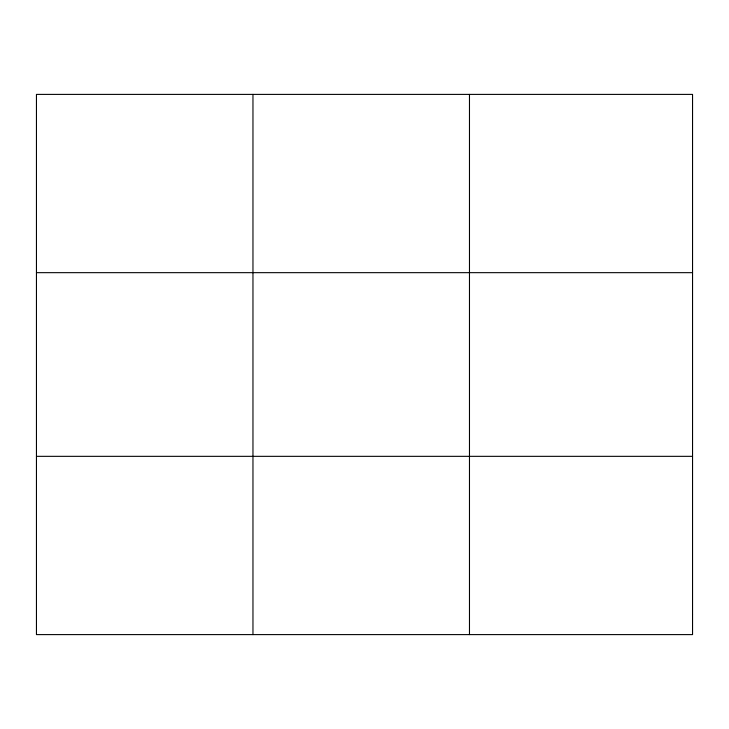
<?xml version="1.0" encoding="UTF-8"?>
<svg xmlns="http://www.w3.org/2000/svg" width="729" height="729" viewBox="0 0 729 729"><rect width="100%" height="100%" fill="white"/><g stroke="black" fill="none" stroke-linecap="round" stroke-linejoin="round"><path stroke-width="1.09" d="M252.963 634.604L252.963 94.396M469.476 634.604L469.476 94.396M36.45 272.664L692.55 272.664M36.45 456.336L692.55 456.336M692.55 614.793L692.55 634.604L36.45 634.604L36.45 94.396L692.55 94.396L692.55 614.793"/></g></svg>
